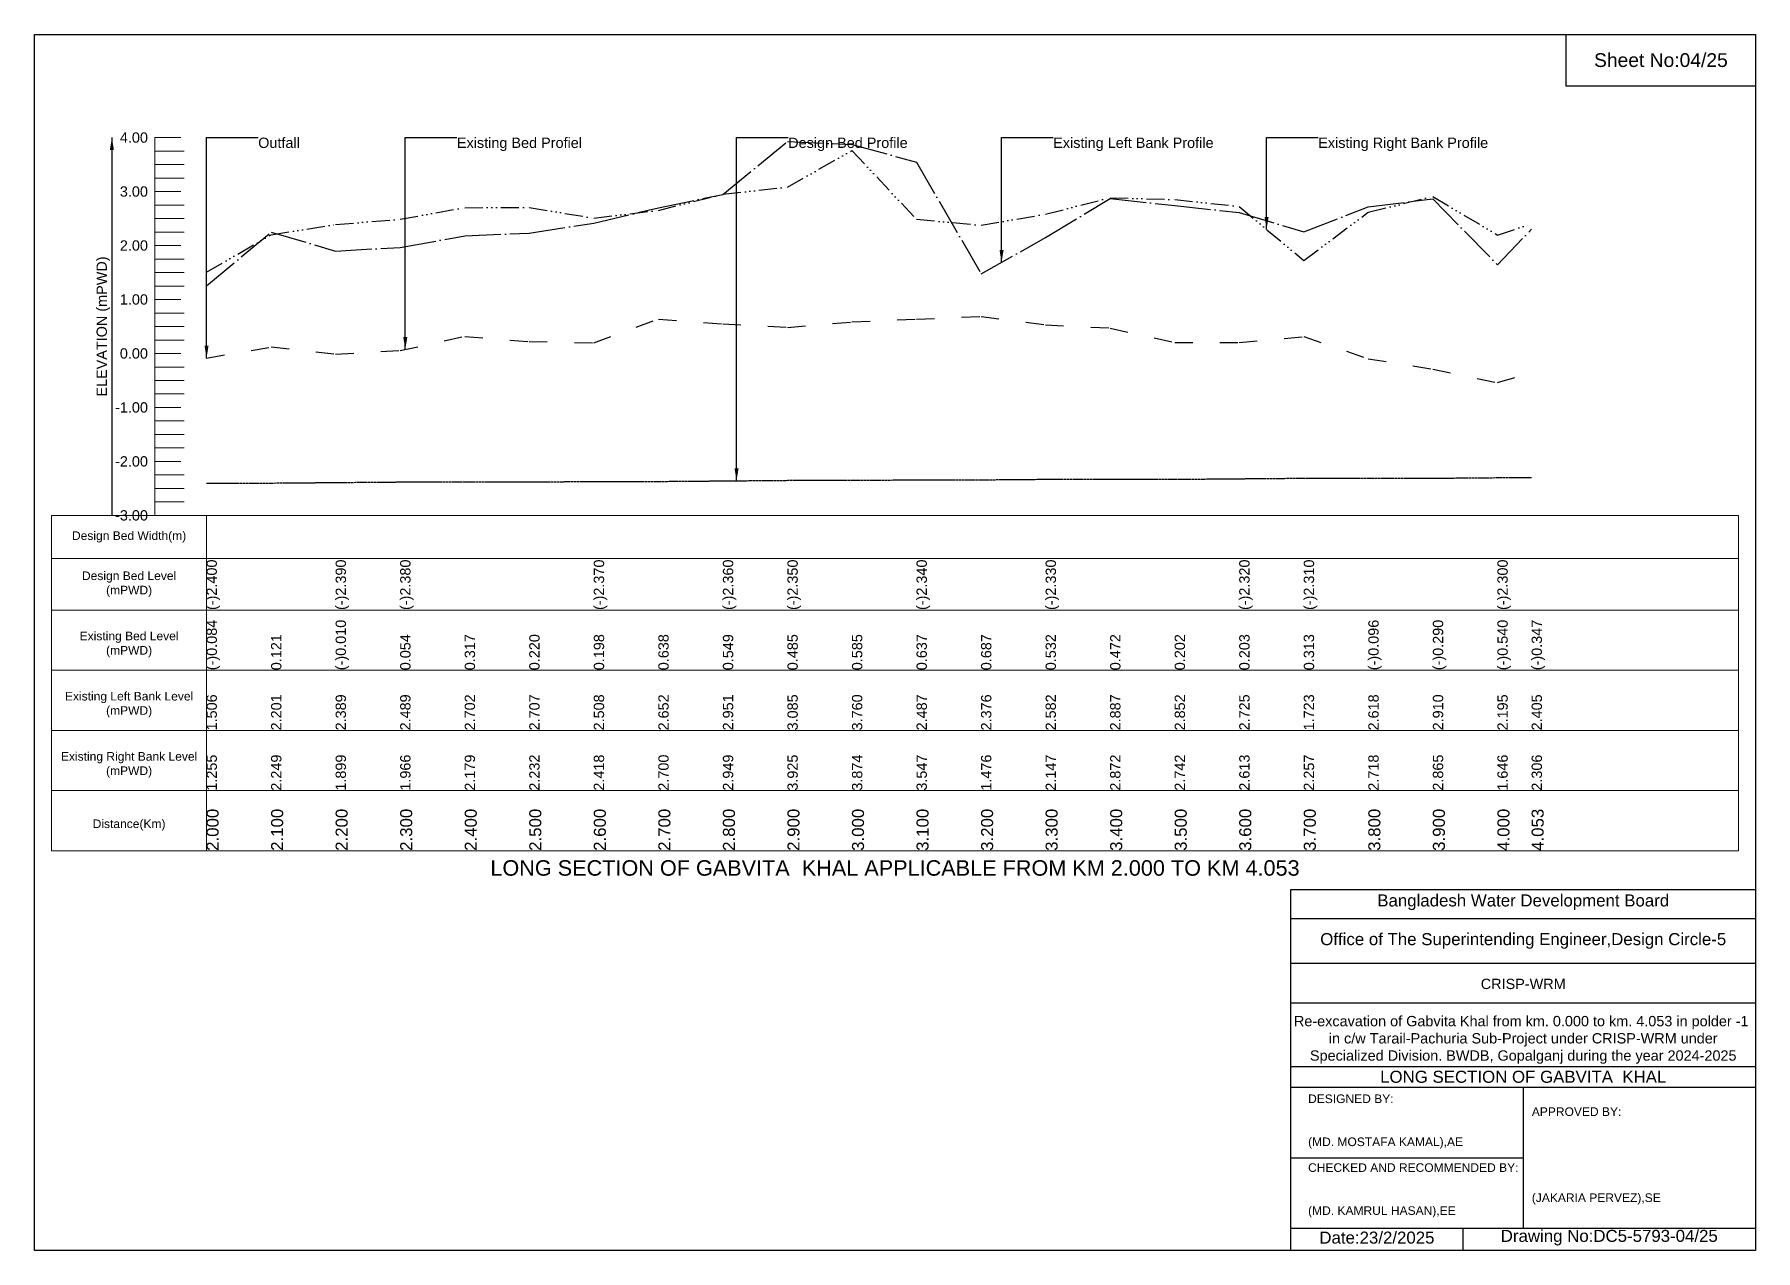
# Model space of a CAD drawing. Header units: feet. Extents: x 91000 to 358000, y -12982 to 34.
# Drawn here: x 130000 to 138000, y -5656 to 0 of the extents above; entities that cross this region are included whole.
import ezdxf

# ---------------------------------------------------------------- set-up
doc = ezdxf.new("R2010")
doc.units = ezdxf.units.FT
doc.header["$LTSCALE"] = 7
doc.header["$MEASUREMENT"] = 0
for name, pattern in [('ACAD_ISO03W100', [30, 12, -18]), ('ACAD_ISO04W100', [30, 24, -3, 0, -3]), ('ACAD_ISO14W100', [24, 12, -3, 0, -3, 0, -3, 0, -3]), ('CENTER', [2, 1.25, -0.25, 0.25, -0.25])]:
    doc.linetypes.add(name, pattern=pattern)
for name, color, linetype, lineweight in [('Design Bed Level Long Section', 7, 'CENTER', 25), ('Existing Bed Level for Long Section', 7, 'ACAD_ISO03W100', 25), ('Existing Left Bank of Long section', 7, 'ACAD_ISO04W100', 25), ('Existing Right Bank of Long Section', 7, 'ACAD_ISO14W100', 25), ('Long Section Border', 7, 'Continuous', 9), ('Long Section Labels', 7, 'Continuous', 9), ('Vscale for Long Section', 7, 'Continuous', 9)]:
    doc.layers.add(name, color=color, linetype=linetype, lineweight=lineweight)
doc.styles.get("Standard").update_dxf_attribs({"font": 'arial.ttf'})
doc.dimstyles.get("Standard").update_dxf_attribs({"dimtxt": 0.18, "dimasz": 0.18, "dimexe": 0.18, "dimexo": 0.0625, "dimgap": 0.09, "dimtad": 0, "dimtih": 1, "dimtoh": 1, "dimdec": 4, "dimzin": 0, "dimdsep": 46, "dimtxsty": 'Standard', "dimcen": 0.09, "dimadec": 0, "dimazin": 0, "dimtfac": 1, "dimtdec": 4, "dimtofl": 0, "dimtmove": 0, "dimatfit": 3, "dimfxl": 1, "dimtolj": 1, "dimtzin": 0, "dimarcsym": 0})

msp = doc.modelspace()

# ---------------------------------------------------------------- linework, layer by layer
for points in [[(130000, 0), (138000, 0), (138000, -5656), (130000, -5656)], [(137120, 0), (138000, 0), (138000, -240), (137120, -240)]]:
    msp.add_lwpolyline(points, close=True)
for points in [[(135840, -5656), (135840, -3976), (138000, -3976)], [(135840, -4112), (138000, -4112)], [(135840, -4320), (138000, -4320)], [(135840, -4504), (138000, -4504)], [(135840, -4800), (138000, -4800)], [(135840, -4896), (138000, -4896)], [(136920, -4896), (136920, -5552)], [(135840, -5224), (136920, -5224)], [(135840, -5552), (138000, -5552)], [(136640, -5552), (136640, -5656)]]:
    msp.add_lwpolyline(points)
at = {"layer": 'Design Bed Level Long Section'}
msp.add_lwpolyline([(130800, -2086.4), (131100, -2086.4), (131400, -2083.9), (131700, -2081.4), (132000, -2081.4), (132300, -2081.4), (132600, -2078.9), (132900, -2078.9), (133200, -2076.4), (133500, -2073.8), (133800, -2073.8), (134100, -2071.3), (134400, -2071.3), (134700, -2068.8), (135000, -2068.8), (135300, -2068.8), (135600, -2066.3), (135900, -2063.8), (136200, -2063.8), (136500, -2063.8), (136800, -2061.3), (136959, -2061.3)], dxfattribs=at)
at = {"layer": 'Existing Bed Level for Long Section'}
msp.add_lwpolyline([(130800, -1505.1), (131100, -1453.6), (131400, -1486.5), (131700, -1470.4), (132000, -1404.4), (132300, -1428.8), (132600, -1434.3), (132900, -1323.9), (133200, -1346.2), (133500, -1362.3), (133800, -1337.2), (134100, -1324.1), (134400, -1311.6), (134700, -1350.5), (135000, -1365.5), (135300, -1433.3), (135600, -1433), (135900, -1405.4), (136200, -1508.1), (136500, -1556.8), (136800, -1619.5), (136959, -1571.1)], dxfattribs=at)
at = {"layer": 'Existing Left Bank of Long section'}
msp.add_lwpolyline([(130800, -1169), (131100, -919.5), (131400, -1007.4), (131700, -990.5), (132000, -937.1), (132300, -923.8), (132600, -877.1), (132900, -806.3), (133200, -743.8), (133500, -498.8), (133800, -511.6), (134100, -593.7), (134400, -1113.5), (134700, -945.1), (135000, -763.1), (135300, -795.8), (135600, -828.1), (135900, -917.5), (136200, -801.8), (136500, -764.9), (136800, -1070.9), (136959, -905.2)], dxfattribs=at)
at = {"layer": 'Existing Right Bank of Long Section'}
msp.add_lwpolyline([(130800, -1106), (131100, -931.5), (131400, -884.4), (131700, -859.3), (132000, -805.8), (132300, -804.5), (132600, -854.5), (132900, -818.3), (133200, -743.3), (133500, -709.7), (133800, -540.2), (134100, -859.8), (134400, -887.6), (134700, -835.9), (135000, -759.4), (135300, -768.1), (135600, -800), (135900, -1051.5), (136200, -826.9), (136500, -753.6), (136800, -933.1), (136959, -880.3)], dxfattribs=at)
at = {"layer": 'Long Section Border'}
msp.add_lwpolyline([(130080, -2237), (137920, -2237), (137920, -3797), (130080, -3797)], close=True, dxfattribs=at)
for points in [[(130800, -2237), (130800, -3797)], [(130080, -2437), (137920, -2437)], [(130080, -2677), (137920, -2677)], [(130080, -2957), (137920, -2957)], [(130080, -3237), (137920, -3237)], [(130080, -3517), (137920, -3517)]]:
    msp.add_lwpolyline(points, dxfattribs=at)
at = {"layer": 'Vscale for Long Section'}
for points in [[(130560, -2237), (130560, -1986), (130560, -1735), (130560, -1484), (130560, -1233), (130560, -982), (130560, -731), (130560, -480)], [(130560, -480), (130680, -480)], [(130560, -542.8), (130696, -542.8)], [(130560, -605.5), (130696, -605.5)], [(130560, -668.2), (130696, -668.2)], [(130560, -731), (130680, -731)], [(130560, -793.8), (130696, -793.8)], [(130560, -856.5), (130696, -856.5)], [(130560, -919.2), (130696, -919.2)], [(130560, -982), (130680, -982)], [(130560, -1044.8), (130696, -1044.8)], [(130560, -1107.5), (130696, -1107.5)], [(130560, -1170.2), (130696, -1170.2)], [(130560, -1233), (130680, -1233)], [(130560, -1295.8), (130696, -1295.8)], [(130560, -1358.5), (130696, -1358.5)], [(130560, -1421.2), (130696, -1421.2)], [(130560, -1484), (130680, -1484)], [(130560, -1546.8), (130696, -1546.8)], [(130560, -1609.5), (130696, -1609.5)], [(130560, -1672.2), (130696, -1672.2)], [(130560, -1735), (130680, -1735)], [(130560, -1797.8), (130696, -1797.8)], [(130560, -1860.5), (130696, -1860.5)], [(130560, -1923.2), (130696, -1923.2)], [(130560, -1986), (130680, -1986)], [(130560, -2048.8), (130696, -2048.8)], [(130560, -2111.5), (130696, -2111.5)], [(130560, -2174.2), (130696, -2174.2)], [(130560, -2237), (130680, -2237)]]:
    msp.add_lwpolyline(points, dxfattribs=at)

# ---------------------------------------------------------------- texts
at = {"attachment_point": 5}
for s, insert, char_height in [('Sheet No:04/25', (137560, -120), 64), ('Bangladesh Water Development Board', (136920, -4036), 56), ('Office of The Superintending Engineer,Design Circle-5', (136920, -4216), 56)]:
    msp.add_mtext(s, dxfattribs=dict(at, insert=insert, char_height=char_height))
for s, insert, char_height, width, attachment_point in [('CRISP-WRM', (136920, -4416), 48, 2240, 5), ('Re-excavation of Gabvita Khal from km. 0.000 to km. 4.053 in polder -1  in c/w Tarail-Pachuria Sub-Project under CRISP-WRM under Specialized Division. BWDB, Gopalganj during the year 2024-2025', (136920, -4676), 48, 2160, 5), ('LONG SECTION OF GABVITA  KHAL', (136920, -4848), 56, 2240, 5), ('DESIGNED BY:^J^J^J(MD. MOSTAFA KAMAL),AE', (135920, -5056), 40, 1120, 4), ('APPROVED BY:^J^J^J^J^J^J(JAKARIA PERVEZ),SE', (136960, -5216), 40, 1120, 4), ('CHECKED AND RECOMMENDED BY:^J^J^J(MD. KAMRUL HASAN),EE', (135920, -5376), 40, 1120, 4), ('Date:23/2/2025 ', (136240, -5596), 56, 1120, 5), ('Drawing No:DC5-5793-04/25', (137320, -5596), 56, 1760, 5)]:
    msp.add_mtext(s, dxfattribs=dict(insert=insert, char_height=char_height, width=width, attachment_point=attachment_point))
at = {"layer": 'Long Section Border', "attachment_point": 5}
for s, insert, char_height in [('Design Bed Width(m)', (130440, -2337), 40), ('Design Bed Level^J(mPWD)', (130440, -2557), 40), ('Existing Bed Level^J(mPWD)', (130440, -2837), 40), ('Existing Left Bank Level^J(mPWD)', (130440, -3117), 40), ('Existing Right Bank Level^J(mPWD)', (130440, -3397), 40), ('Distance(Km)', (130440, -3677), 40), ('LONG SECTION OF GABVITA  KHAL APPLICABLE FROM KM 2.000 TO KM 4.053', (134000, -3877), 72)]:
    msp.add_mtext(s, dxfattribs=dict(at, insert=insert, char_height=char_height))
at = {"layer": 'Long Section Labels', "char_height": 48, "attachment_point": 1}
for s, insert in [('Outfall', (131040, -480)), ('Existing Bed Profiel', (131963.8, -480)), ('Design Bed Profile', (133503.6, -480)), ('Existing Left Bank Profile', (134735.3, -480)), ('Existing Right Bank Profile', (135967.1, -480))]:
    msp.add_mtext(s, dxfattribs=dict(at, insert=insert))
at = {"layer": 'Vscale for Long Section', "char_height": 48, "attachment_point": 6}
for s, insert in [('4.00', (130527.6, -480)), ('3.00', (130527.6, -731)), ('2.00', (130527.6, -982)), ('1.00', (130527.6, -1233)), ('0.00', (130527.6, -1484)), ('-1.00', (130527.6, -1735)), ('-2.00', (130527.6, -1986)), ('-3.00', (130527.6, -2237))]:
    msp.add_mtext(s, dxfattribs=dict(at, insert=insert))
at = {"layer": 'Vscale for Long Section', "rotation": 90}
for s, insert, char_height, attachment_point in [('ELEVATION (mPWD)', (130320, -1358.5), 48, 5), ('(-)2.400', (130800, -2677), 48, 1), ('(-)2.400', (130800, -2677), 48, 1), ('(-)2.390', (131400, -2677), 48, 1), ('(-)2.380', (131700, -2677), 48, 1), ('(-)2.380', (131700, -2677), 48, 1), ('(-)2.380', (131700, -2677), 48, 1), ('(-)2.370', (132600, -2677), 48, 1), ('(-)2.370', (132600, -2677), 48, 1), ('(-)2.360', (133200, -2677), 48, 1), ('(-)2.350', (133500, -2677), 48, 1), ('(-)2.350', (133500, -2677), 48, 1), ('(-)2.340', (134100, -2677), 48, 1), ('(-)2.340', (134100, -2677), 48, 1), ('(-)2.330', (134700, -2677), 48, 1), ('(-)2.330', (134700, -2677), 48, 1), ('(-)2.330', (134700, -2677), 48, 1), ('(-)2.320', (135600, -2677), 48, 1), ('(-)2.310', (135900, -2677), 48, 1), ('(-)2.310', (135900, -2677), 48, 1), ('(-)2.310', (135900, -2677), 48, 1), ('(-)2.300', (136800, -2677), 48, 1), ('(-)2.300', (136800, -2677), 48, 1), ('(-)0.084', (130800, -2957), 48, 1), ('0.121', (131100, -2957), 48, 1), ('(-)0.010', (131400, -2957), 48, 1), ('0.054', (131700, -2957), 48, 1), ('0.317', (132000, -2957), 48, 1), ('0.220', (132300, -2957), 48, 1), ('0.198', (132600, -2957), 48, 1), ('0.638', (132900, -2957), 48, 1), ('0.549', (133200, -2957), 48, 1), ('0.485', (133500, -2957), 48, 1), ('0.585', (133800, -2957), 48, 1), ('0.637', (134100, -2957), 48, 1), ('0.687', (134400, -2957), 48, 1), ('0.532', (134700, -2957), 48, 1), ('0.472', (135000, -2957), 48, 1), ('0.202', (135300, -2957), 48, 1), ('0.203', (135600, -2957), 48, 1), ('0.313', (135900, -2957), 48, 1), ('(-)0.096', (136200, -2957), 48, 1), ('(-)0.290', (136500, -2957), 48, 1), ('(-)0.540', (136800, -2957), 48, 1), ('(-)0.347', (136959, -2957), 48, 1), ('1.506', (130800, -3237), 48, 1), ('2.201', (131100, -3237), 48, 1), ('2.389', (131400, -3237), 48, 1), ('2.489', (131700, -3237), 48, 1), ('2.702', (132000, -3237), 48, 1), ('2.707', (132300, -3237), 48, 1), ('2.508', (132600, -3237), 48, 1), ('2.652', (132900, -3237), 48, 1), ('2.951', (133200, -3237), 48, 1), ('3.085', (133500, -3237), 48, 1), ('3.760', (133800, -3237), 48, 1), ('2.487', (134100, -3237), 48, 1), ('2.376', (134400, -3237), 48, 1), ('2.582', (134700, -3237), 48, 1), ('2.887', (135000, -3237), 48, 1), ('2.852', (135300, -3237), 48, 1), ('2.725', (135600, -3237), 48, 1), ('1.723', (135900, -3237), 48, 1), ('2.618', (136200, -3237), 48, 1), ('2.910', (136500, -3237), 48, 1), ('2.195', (136800, -3237), 48, 1), ('2.405', (136959, -3237), 48, 1), ('1.255', (130800, -3517), 48, 1), ('2.249', (131100, -3517), 48, 1), ('1.899', (131400, -3517), 48, 1), ('1.966', (131700, -3517), 48, 1), ('2.179', (132000, -3517), 48, 1), ('2.232', (132300, -3517), 48, 1), ('2.418', (132600, -3517), 48, 1), ('2.700', (132900, -3517), 48, 1), ('2.949', (133200, -3517), 48, 1), ('3.925', (133500, -3517), 48, 1), ('3.874', (133800, -3517), 48, 1), ('3.547', (134100, -3517), 48, 1), ('1.476', (134400, -3517), 48, 1), ('2.147', (134700, -3517), 48, 1), ('2.872', (135000, -3517), 48, 1), ('2.742', (135300, -3517), 48, 1), ('2.613', (135600, -3517), 48, 1), ('2.257', (135900, -3517), 48, 1), ('2.718', (136200, -3517), 48, 1), ('2.865', (136500, -3517), 48, 1), ('1.646', (136800, -3517), 48, 1), ('2.306', (136959, -3517), 48, 1), ('2.000', (130800, -3797), 56, 1), ('2.100', (131100, -3797), 56, 1), ('2.200', (131400, -3797), 56, 1), ('2.300', (131700, -3797), 56, 1), ('2.400', (132000, -3797), 56, 1), ('2.500', (132300, -3797), 56, 1), ('2.600', (132600, -3797), 56, 1), ('2.700', (132900, -3797), 56, 1), ('2.800', (133200, -3797), 56, 1), ('2.900', (133500, -3797), 56, 1), ('3.000', (133800, -3797), 56, 1), ('3.100', (134100, -3797), 56, 1), ('3.200', (134400, -3797), 56, 1), ('3.300', (134700, -3797), 56, 1), ('3.400', (135000, -3797), 56, 1), ('3.500', (135300, -3797), 56, 1), ('3.600', (135600, -3797), 56, 1), ('3.700', (135900, -3797), 56, 1), ('3.800', (136200, -3797), 56, 1), ('3.900', (136500, -3797), 56, 1), ('4.000', (136800, -3797), 56, 1), ('4.053', (136959, -3797), 56, 1)]:
    msp.add_mtext(s, dxfattribs=dict(at, insert=insert, char_height=char_height, attachment_point=attachment_point))

# ---------------------------------------------------------------- leaders
at = {"layer": 'Long Section Labels', "annotation_type": 0, "has_hookline": 1, "hookline_direction": 0}
for points, text_width in [([(130800, -1505.1), (130800, -480), (131039.9, -480)], 185.8), ([(131723.8, -1465.2), (131723.8, -480), (131963.8, -480)], 571.4), ([(133263.6, -2075.8), (133263.6, -480), (133503.5, -480)], 547.4), ([(134495.3, -1060), (134495.3, -480), (134735.2, -480)], 737.4), ([(135727.1, -906.6), (135727.1, -480), (135967.1, -480)], 782)]:
    msp.add_leader(points, dimstyle='Standard', override={"dimasz": 57.6}, dxfattribs=dict(at, text_width=text_width))
at = {"layer": 'Vscale for Long Section'}
msp.add_leader([(130360, -480), (130360, -2237)], dimstyle='Standard', override={"dimasz": 57.6}, dxfattribs=at)

doc.saveas('drawing.dxf')
